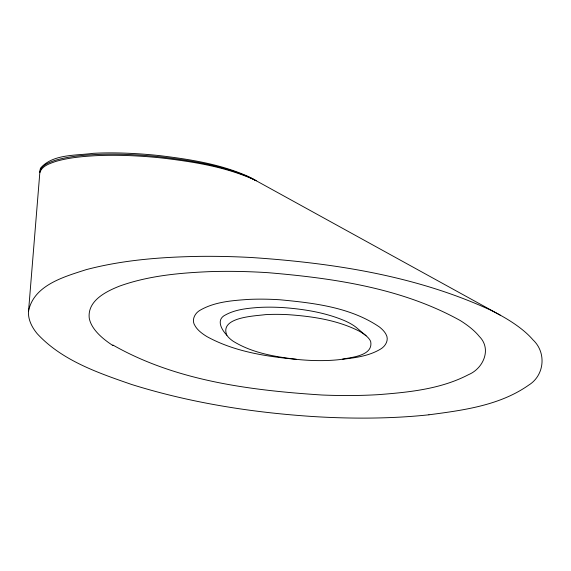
<?xml version="1.0" encoding="UTF-8"?>
<svg xmlns="http://www.w3.org/2000/svg" width="571" height="571" viewBox="0 0 571 571"><rect width="100%" height="100%" fill="white"/><g stroke="black" fill="none" stroke-linecap="round" stroke-linejoin="round"><path stroke-width="0.86" d="M428.921 414.796A289.447 92.466 7.4 0 1 312.979 416.53C251.59 412.476 190.293 402.848 131.494 384.44C97.926 372.799 61.968 360.537 37.243 333.735A199.736 67.178 6.9 0 1 28.55 311.052L39.784 173.184C40.006 171.486 39.913 169.751 40.548 168.124C52.932 153.813 75.936 155.74 93.123 153.328A117.84 28.336 5.9 0 1 159.437 155.612C189.543 159.266 220.142 163.998 248.057 176.403A104.393 24.91 6 0 1 251.904 178.38L256.229 180.779M28.55 311.052C33.803 285.05 64.245 276.757 86.128 269.669C122.886 259.962 161.058 257.064 198.951 256.379A321.83 113.201 8.3 0 1 251.997 257.55C333.164 263.038 415.638 275.65 490.104 309.889A198.765 64.53 8.5 0 1 500.132 315.092A195.296 63.295 8.6 0 1 532.979 339.859C546.625 352.521 544.613 375.368 528.66 385.147C499.711 405.538 463.181 410.285 428.921 414.796M39.899 171.764C41.255 165.04 48.935 162.678 54.545 160.551C67.257 156.668 80.582 155.419 93.787 154.627A119.867 28.971 5.9 0 1 161.065 156.925C191.628 160.622 222.697 165.44 251.026 178.045A105.685 25.331 6 0 1 254.944 180.051M39.884 172.471C42.04 165.811 49.756 163.606 55.658 161.465C68.449 157.739 81.796 156.49 95.043 155.726A121.659 29.535 5.9 0 1 162.485 158.067C193.448 161.814 224.924 166.696 253.624 179.472A106.806 25.702 6 0 1 257.6 181.514L500.132 315.092M342.686 359.238C355.669 357.739 369.223 355.947 380.607 349.059C385.589 346.197 389.258 339.788 385.996 334.328A74.173 24.289 8.1 0 0 379.372 326.947C350.408 307.205 313.95 303.001 279.876 299.768A115.956 38.964 8 0 0 248.663 299.404C232.19 300.546 214.796 301.774 200.178 310.189C194.69 313.144 191.128 320.345 195.132 325.92A75.301 25.003 7.5 0 0 207.095 336.69C234.288 351.593 265.715 356.418 296.213 359.33M112.865 345.012C175.989 381.007 250.462 390.328 321.844 395.004A225.866 72.41 7.4 0 0 378.088 394.668C408.829 392.306 440.748 389.158 468.498 374.669C483.33 368.509 491.974 349.009 479.29 336.419A151.115 49.106 8.4 0 0 460.297 320.567C401.927 288.077 333.978 278.27 268.291 272.702A244.688 84.522 8.2 0 0 209.25 271.66C179.094 272.952 148.496 275.779 119.889 285.985C106.327 291.317 87.456 300.524 89.212 317.89A155.084 51.911 7.1 0 0 113.008 345.598M366.061 335.755L356.747 327.854A54.937 18.029 8 0 0 349.709 323.186A57.129 18.764 8 0 0 344.513 320.659C325.598 312.687 305.071 309.304 284.715 307.705A84.551 28.272 7.9 0 0 259.084 307.426C247.728 308.261 235.88 309.311 225.695 314.814C215.738 319.403 221.377 329.481 226.865 335.263A56.108 18.872 7.7 0 0 233.089 341.18C252.56 353.249 275.9 356.911 298.283 359.537A84.587 27.95 7.8 0 0 341.023 359.445C350.537 357.318 373.562 356.168 370.672 341.487A55.694 18.522 8.2 0 0 366.068 335.755A56.194 18.693 8.2 0 0 358.752 330.902C336.854 319.953 312.087 316.305 287.898 314.657A87.691 29.763 8.1 0 0 265.387 314.642C255.201 316.027 219.057 317.062 226.865 335.263"/></g></svg>
